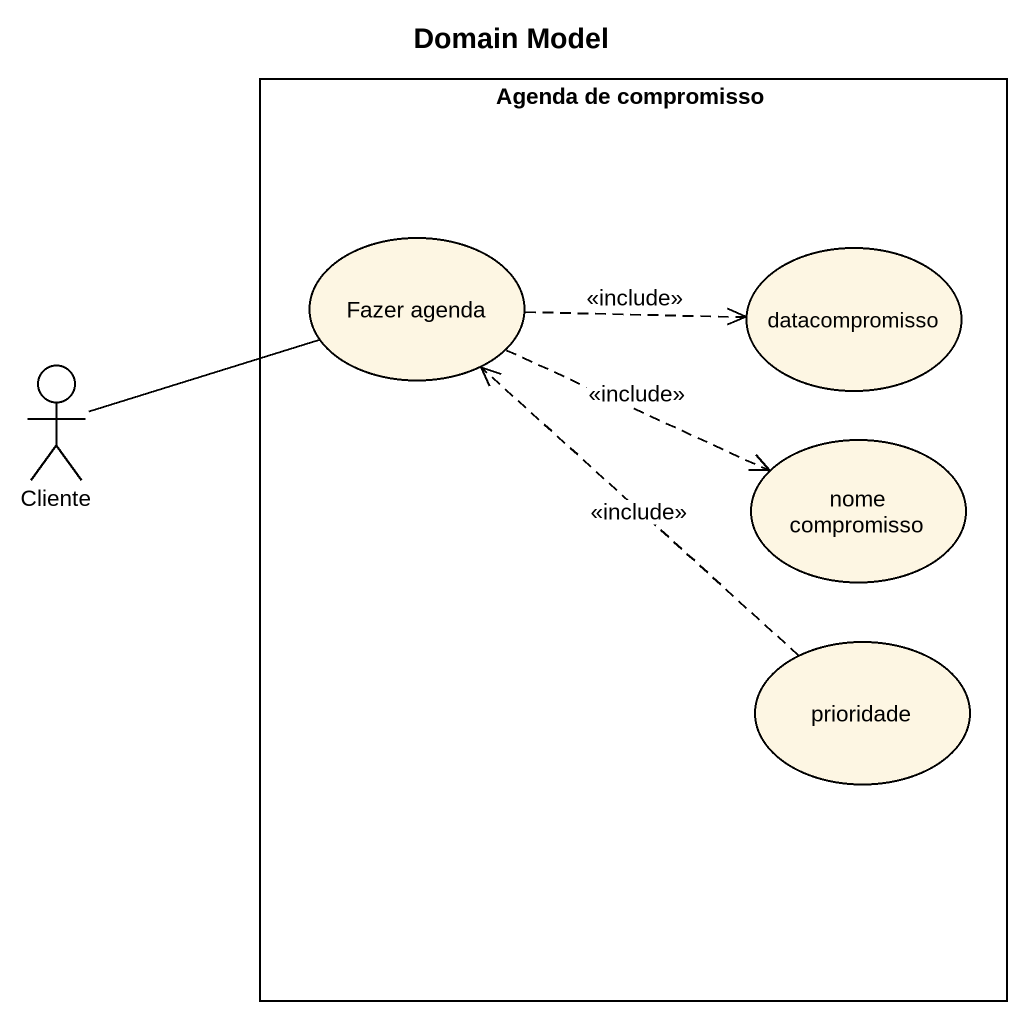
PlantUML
@startuml
title Domain Model
rectangle "Agenda de compromisso" as Agenda_de_compromisso {
  usecase "Fazer agenda" as Fazer_agenda
  usecase datacompromisso
  usecase "nome compromisso" as nome_compromisso
  usecase prioridade
}
actor Cliente
Fazer_agenda .right.> datacompromisso : <<include>>
Fazer_agenda .right.> nome_compromisso : <<include>>
Cliente -right- Fazer_agenda
prioridade .up.> Fazer_agenda : <<include>>
@enduml
